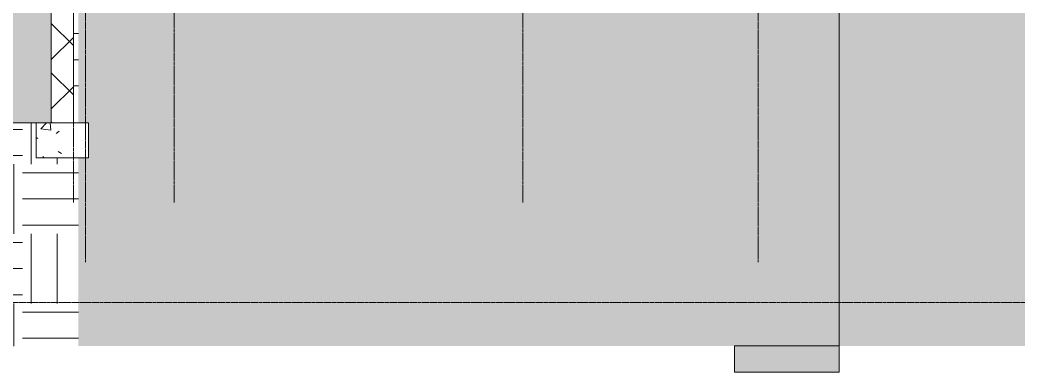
# Model space of a CAD drawing. Header units: inches. Extents: x 1352 to 6578, y -201 to 490.
# Drawn here: x 1567.1 to 1910.7, y -133.9 to -12.5 of the extents above; entities that cross this region are included whole.
import ezdxf

# ---------------------------------------------------------------- set-up
doc = ezdxf.new("R2010")
doc.units = ezdxf.units.IN
doc.header["$MEASUREMENT"] = 0
doc.linetypes.add('Aligning Line 1_8_', pattern=[0.25, 0.125, -0.125])
doc.linetypes.add('Grid Line 1_2_', pattern=[0.875, 0.5, -0.125, 0.125, -0.125])
for name, color, linetype, lineweight in [('A-ROOF', 132, 'Continuous', 13), ('A-WALL', 113, 'Continuous', 13), ('A-WALL-PATT', 111, 'Continuous', 13), ('C-TOPO', 7, 'Continuous', 9), ('G-ANNO-SYMB', 111, 'Aligning Line 1_8_', 9), ('S-FNDN', 32, 'Continuous', 13), ('S-GRID', 1, 'Continuous', 9)]:
    doc.layers.add(name, color=color, linetype=linetype, lineweight=lineweight)
pattern_1 = [(0, (2839.867, 132.76), (24, 24), [24, -24]), (0, (2839.867, 141.76), (24, 24), [24, -24]), (0, (2839.867, 150.76), (24, 24), [24, -24]), (90, (2842.867, 153.76), (-24, 24), [24, -24]), (90, (2851.867, 153.76), (-24, 24), [24, -24]), (90, (2860.867, 153.76), (-24, 24), [24, -24])]

# ---------------------------------------------------------------- blocks, each defined once
blk = doc.blocks.new('Walls 1 - Walls 1-1277454-BUILDING SECTION - EAST_WEST - LOOKING SOUTH')
at = {"layer": 'A-ROOF', "lineweight": 9}
blk.add_hatch(color=161, dxfattribs=at).paths.add_polyline_path([(1577.83, -48), (1577.83, 264), (1448.5, 264), (1448.5, -48)], flags=0)
for p, q in [((1577.83, -48), (1577.83, 264)), ((1448.5, -48), (1577.83, -48))]:
    blk.add_line(p, q, dxfattribs=at)
blk = doc.blocks.new('Section - 3_32_ x 3_8_-54337-BUILDING SECTION - EAST_WEST - LOOKING SOUTH')
at = {"layer": 'G-ANNO-SYMB', "linetype": 'Continuous'}
blk.add_hatch(color=256, dxfattribs=at).paths.add_polyline_path([(2512.89, -124.86), (2548.89, -124.86), (2548.89, -133.86), (2512.89, -133.86)], flags=0)
for p, q in [((2512.89, -124.86), (2512.89, -133.86)), ((2548.89, -124.86), (2512.89, -124.86)), ((2548.89, -133.86), (2548.89, -124.86)), ((2512.89, -133.86), (2548.89, -133.86))]:
    blk.add_line(p, q, dxfattribs=at)

msp = doc.modelspace()

# ---------------------------------------------------------------- hatches: boundary and pattern name
at = {"layer": 'A-WALL-PATT', "lineweight": 9}
h = msp.add_hatch(dxfattribs=at)
h.set_pattern_fill('FP_8', color=8, style=0, pattern_type=2)
h.set_pattern_definition([(45, (2839.867, 132.759), (-8.48528, 8.48528), []), (135, (2839.867, 132.759), (-8.48528, -8.48528), [])])
h.paths.add_polyline_path([(1585.45325, -48), (1585.45325, -6), (1577.82825, -6.00628), (1577.82825, -48)], flags=0)
h.paths.add_polyline_path([(1585.45325, 0), (1585.45325, 264), (1577.82825, 264), (1577.82825, 0)], flags=0)
at = {"layer": 'C-TOPO'}
h = msp.add_hatch(dxfattribs=at)
h.set_pattern_fill('FP_11', color=8, style=0, pattern_type=2)
h.set_pattern_definition(pattern_1)
h.paths.add_polyline_path([(1587.20325, -124.88852), (1587.20325, -60), (1572.64075, -60), (1572.64075, -48), (1448.49824, -48), (1448.49824, -124.88852), (1585.45325, -124.88852)], flags=0)
h.paths.add_polyline_path([(1585.45325, -48), (1587.20325, -48), (1587.20325, -6.00628), (1585.45325, -6.00628), (1585.45325, -7.88995)], flags=0)
h = msp.add_hatch(dxfattribs=at)
h.set_pattern_fill('FP_11', color=8, style=0, pattern_type=2)
h.set_pattern_definition(pattern_1)
h.paths.add_polyline_path([(1590.64075, -124.88852), (3016.20325, -124.88852), (3016.20325, -80), (3012.20325, -80), (3012.20325, -68), (3016.20325, -68), (3016.20325, -6.00628), (1587.20325, -6.00628), (1587.20325, -48), (1590.64075, -48), (1590.64075, -60), (1587.20325, -60), (1587.20325, -124.88852)], flags=0)
at = {"layer": 'S-FNDN', "lineweight": 9}
h = msp.add_hatch(dxfattribs=at)
h.set_pattern_fill('FP_2', color=8, style=0, pattern_type=2)
h.set_pattern_definition([(50, (2839.867, 132.76), (27.5427, -2.40992), [2.88, -31.68]), (355, (2839.867, 132.76), (-5.32784, 28.88427), [2.304, -25.344]), (100.451, (2842.163, 132.558), (22.2153, 26.47393), [2.448, -26.924]), (46.184, (2839.867, 140.44), (40.9819, -6.3564), [4.32, -47.52]), (96.636, (2843.283, 139.91), (35.8907, 37.4062), [3.671, -40.386]), (351.184, (2839.867, 140.44), (35.891, 37.4062), [3.456, -38.016]), (21, (2843.707, 138.52), (22.92104, -15.46073), [2.88, -31.68]), (326, (2843.707, 138.52), (9.34353, 27.84574), [2.304, -25.344]), (71.451, (2845.617, 137.23), (32.26477, 12.3844), [2.448, -26.924]), (37.5, (2839.867, 132.759), (0.466855, 12.78271), [1.267, -23.77, 1.267, -24.461, -25.44]), (37.5, (2839.867, 132.759), (0.466855, 12.78271), [-50.765, 1.267, -24.173]), (7.5, (2839.867, 132.759), (10.10159, 15.14509), [1.267, -13.402, 1.267, -23.194, -9.696]), (7.5, (2839.867, 132.759), (10.10159, 15.14509), [-39.13, 1.267, -8.429]), (327.5, (2831.304, 132.759), (20.49916, -0.86578), [1.267, -8.333, 1.267, -28.685, -39.744]), (327.5, (2831.304, 132.759), (20.49916, -0.86578), [-39.552, 1.267, -38.477]), (317.5, (2827.464, 132.759), (22.39478, 3.8443), [1.267, -11.213, 1.267, -18.624, -28.224]), (317.5, (2827.464, 132.759), (22.39478, 3.8443), [-32.371, 1.267, -26.957])])
h.paths.add_polyline_path([(1585.45325, -60), (1590.64075, -60), (1590.64075, -48), (1572.64075, -48), (1572.64075, -60), (1577.82825, -60)], flags=0)

# ---------------------------------------------------------------- linework, layer by layer
at = {"layer": 'A-WALL', "lineweight": 9}
for p, q in [((1577.82825, 300), (1577.82825, -48)), ((1585.45325, -48), (1585.45325, 300))]:
    msp.add_line(p, q, dxfattribs=at)
at = {"layer": 'G-ANNO-SYMB', "linetype": 'Continuous'}
msp.add_line((1849.07964, 291.556), (1849.07964, -124.86426), dxfattribs=at)
at = {"layer": 'G-ANNO-SYMB'}
msp.add_line((1448.49824, -109.86125), (4124.13824, -109.86125), dxfattribs=at)
at = {"layer": 'S-FNDN', "lineweight": 9}
for p, q in [((1590.64075, -48), (1572.64075, -48)), ((1572.64075, -48), (1572.64075, -60)), ((1590.64075, -60), (1590.64075, -48)), ((1572.64075, -60), (1590.64075, -60))]:
    msp.add_line(p, q, dxfattribs=at)
at = {"layer": 'S-GRID', "linetype": 'Grid Line 1_2_'}
for p, q in [((1589.64075, -96), (1589.64075, 396)), ((1821.20325, -96), (1821.20325, 396)), ((1585.45325, -75.40835), (1585.45325, 346.81628)), ((1620.20325, -75.40835), (1620.20325, 346.81628)), ((1740.20325, -75.40835), (1740.20325, 346.81628))]:
    msp.add_line(p, q, dxfattribs=at)

# ---------------------------------------------------------------- block references
at = {"layer": 'A-ROOF', "color": 8, "lineweight": 9}
msp.add_blockref('Walls 1 - Walls 1-1277454-BUILDING SECTION - EAST_WEST - LOOKING SOUTH', (0, 0), dxfattribs=at)
at = {"layer": 'G-ANNO-SYMB', "linetype": 'Continuous'}
msp.add_blockref('Section - 3_32_ x 3_8_-54337-BUILDING SECTION - EAST_WEST - LOOKING SOUTH', (-699.81209, 0), dxfattribs=at)

doc.saveas('drawing.dxf')
